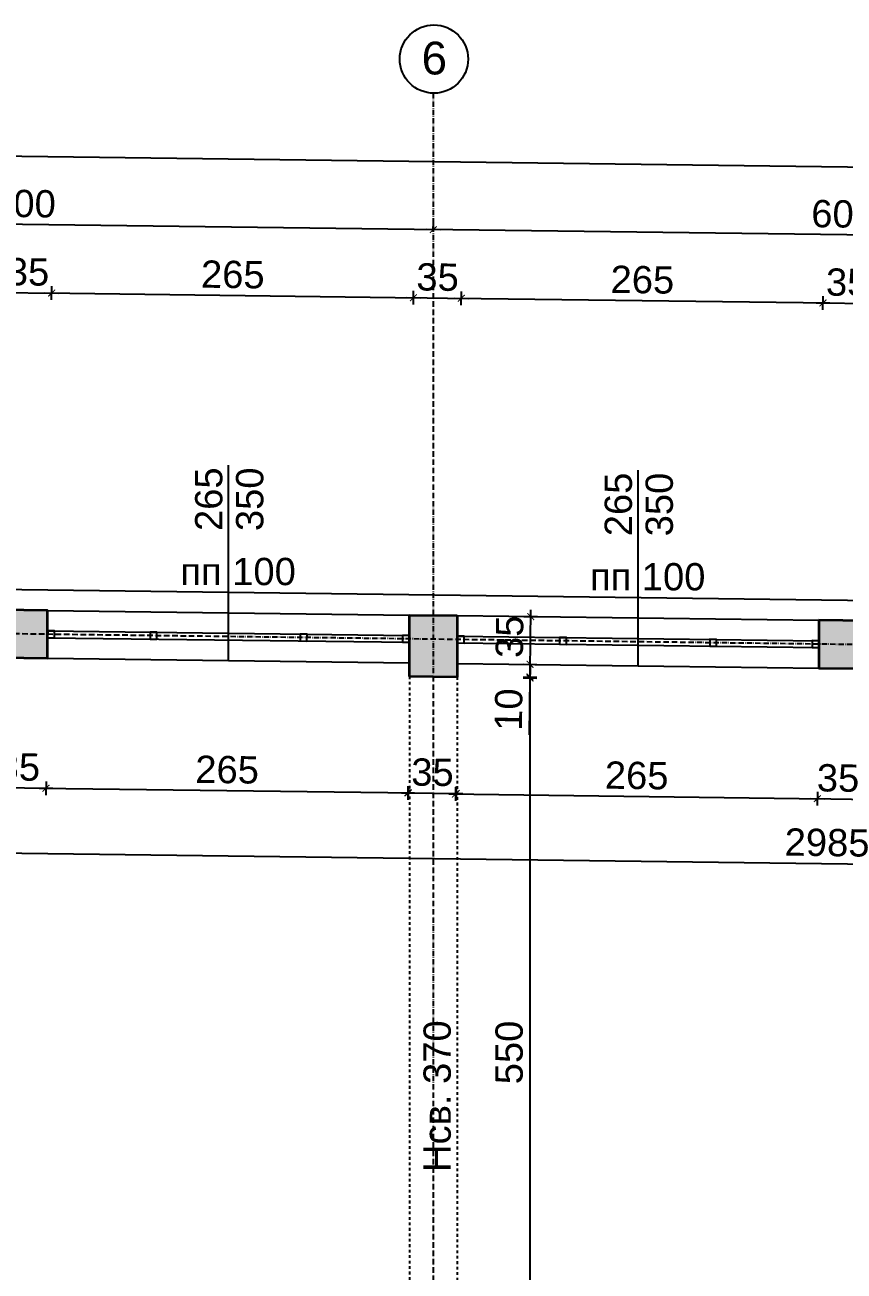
# Model space of a CAD drawing. Header units: inches. Extents: x -72385 to 39588, y -6525 to 66685.
# Drawn here: x -49284 to -48684, y 2605 to 3518 of the extents above; entities that cross this region are included whole.
import ezdxf

# ---------------------------------------------------------------- set-up
doc = ezdxf.new("R2010")
doc.units = ezdxf.units.IN
doc.header["$MEASUREMENT"] = 0
doc.linetypes.add('DashDot', pattern=[0.6, 0.4, -0.1, 0, -0.1])
doc.linetypes.add('Hidden', pattern=[0.4, 0.2, -0.2])
for name, color, linetype, lineweight in [('Изгледни линии', 253, 'Continuous', 25), ('Надписи Hсв', 252, 'Continuous', 25), ('Надписи коти външни', 252, 'Continuous', 25), ('Надписи коти вътрешни', 252, 'Continuous', 25), ('Надписи Оси', 252, 'Continuous', 25), ('Надписи прозорци', 252, 'Continuous', 25), ('Оси', 252, 'DashDot', 25), ('Прозорци', 251, 'Continuous', 25), ('Пунктир', 253, 'Hidden', 25), ('Разрезни линии', 7, 'Continuous', 35), ('Щрих стени', 254, 'Continuous', 25)]:
    doc.layers.add(name, color=color, linetype=linetype, lineweight=lineweight)
doc.styles.add('Arial Regular', font='arial.ttf')
doc.styles.get("Standard").update_dxf_attribs({"font": 'arial.ttf'})
doc.dimstyles.new('Annotative', dxfattribs={"dimscale": 0, "dimtxt": 20, "dimasz": 5, "dimexe": 5, "dimexo": 5, "dimgap": 5, "dimtad": 1, "dimdec": 0, "dimzin": 0, "dimdsep": 46, "dimtxsty": 'Standard', "dimblk": 'ARCHTICK', "dimcen": 5, "dimdle": 5, "dimadec": 0, "dimazin": 0, "dimtfac": 1, "dimtdec": 0, "dimtofl": 0, "dimtmove": 0, "dimatfit": 3, "dimldrblk": 'ARCHTICK', "dimfxl": 5, "dimfxlon": 1, "dimtolj": 1, "dimtzin": 0, "dimarcsym": 1})

# ---------------------------------------------------------------- blocks, each defined once
blk = doc.blocks.new('_ArchTick')
at = {"color": 0, "linetype": 'ByBlock', "const_width": 0.15}
blk.add_lwpolyline([(-0.5, -0.5), (0.5, 0.5)], dxfattribs=at)
blk = doc.blocks.new('*D1964')
at = {"layer": 'Defpoints', "color": 0, "ltscale": 50, "transparency": 16777216}
for p in [(-50187.21, 3065.37), (-47202.34, 3027.37), (-47204.16, 2884.3)]:
    blk.add_point(p, dxfattribs=at)
at = {"layer": 'Надписи коти вътрешни', "color": 0, "lineweight": -2, "ltscale": 50, "transparency": 16777216}
for p, q in [((-50194.03, 2922.36), (-47199.16, 2884.24)), ((-50188.97, 2927.3), (-50189.1, 2917.3)), ((-47204.1, 2889.3), (-47204.22, 2879.3))]:
    blk.add_line(p, q, dxfattribs=at)
at = {"layer": 'Надписи коти вътрешни', "color": 0, "lineweight": -2, "ltscale": 50, "transparency": 16777216, "xscale": 5, "yscale": 5, "zscale": 5}
for p, rotation in [((-50189.03, 2922.3), 179.2706286525472), ((-47204.16, 2884.3), 359.2706286525473)]:
    blk.add_blockref('_ArchTick', p, dxfattribs=dict(at, rotation=rotation))
at = {"layer": 'Надписи коти вътрешни', "color": 0, "ltscale": 50, "transparency": 16777216, "insert": (-48696.4, 2918.51), "char_height": 20, "attachment_point": 5, "rotation": 359.27063}
blk.add_mtext('\\A1;2985', dxfattribs=at)
blk = doc.blocks.new('*D2004')
at = {"layer": 'Defpoints', "color": 0, "ltscale": 50, "transparency": 16777216}
for p in [(-49302.34, 3054.55), (-49267.34, 3054.1), (-49268.56, 2958.39)]:
    blk.add_point(p, dxfattribs=at)
at = {"layer": 'Надписи коти вътрешни', "color": 0, "lineweight": -2, "ltscale": 50, "transparency": 16777216}
for p, q in [((-49308.56, 2958.9), (-49263.56, 2958.33)), ((-49303.49, 2963.84), (-49303.62, 2953.84)), ((-49268.49, 2963.39), (-49268.62, 2953.39))]:
    blk.add_line(p, q, dxfattribs=at)
at = {"layer": 'Надписи коти вътрешни', "color": 0, "lineweight": -2, "ltscale": 50, "transparency": 16777216, "xscale": 5, "yscale": 5, "zscale": 5}
for p, rotation in [((-49303.56, 2958.84), 179.2706286525581), ((-49268.56, 2958.39), 359.2706286525582)]:
    blk.add_blockref('_ArchTick', p, dxfattribs=dict(at, rotation=rotation))
at = {"layer": 'Надписи коти вътрешни', "color": 0, "ltscale": 50, "transparency": 16777216, "insert": (-49288.36, 2973.86), "char_height": 20, "attachment_point": 5, "rotation": 359.27063}
blk.add_mtext('\\A1;35', dxfattribs=at)
blk = doc.blocks.new('*D2005')
at = {"layer": 'Defpoints', "color": 0, "ltscale": 50, "transparency": 16777216}
for p in [(-49267.34, 3054.1), (-49002.34, 3050.73), (-49003.56, 2955.02)]:
    blk.add_point(p, dxfattribs=at)
at = {"layer": 'Надписи коти вътрешни', "color": 0, "lineweight": -2, "ltscale": 50, "transparency": 16777216}
for p, q in [((-49273.56, 2958.46), (-48998.56, 2954.96)), ((-49268.49, 2963.39), (-49268.62, 2953.39)), ((-49003.49, 2960.02), (-49003.62, 2950.02))]:
    blk.add_line(p, q, dxfattribs=at)
at = {"layer": 'Надписи коти вътрешни', "color": 0, "lineweight": -2, "ltscale": 50, "transparency": 16777216, "xscale": 5, "yscale": 5, "zscale": 5}
for p, rotation in [((-49268.56, 2958.39), 179.270628652547), ((-49003.56, 2955.02), 359.270628652547)]:
    blk.add_blockref('_ArchTick', p, dxfattribs=dict(at, rotation=rotation))
at = {"layer": 'Надписи коти вътрешни', "color": 0, "ltscale": 50, "transparency": 16777216, "insert": (-49135.86, 2971.92), "char_height": 20, "attachment_point": 5, "rotation": 359.27063}
blk.add_mtext('\\A1;265', dxfattribs=at)
blk = doc.blocks.new('*D2006')
at = {"layer": 'Defpoints', "color": 0, "ltscale": 50, "transparency": 16777216}
for p in [(-49002.34, 3015.73), (-48967.34, 3015.28), (-48968.11, 2954.57)]:
    blk.add_point(p, dxfattribs=at)
at = {"layer": 'Надписи коти вътрешни', "color": 0, "lineweight": -2, "ltscale": 50, "transparency": 16777216}
for p, q in [((-49003.05, 2960.01), (-49003.17, 2950.01)), ((-48968.05, 2959.57), (-48968.17, 2949.57)), ((-49008.11, 2955.08), (-48963.11, 2954.5))]:
    blk.add_line(p, q, dxfattribs=at)
at = {"layer": 'Надписи коти вътрешни', "color": 0, "lineweight": -2, "ltscale": 50, "transparency": 16777216, "xscale": 5, "yscale": 5, "zscale": 5}
for p, rotation in [((-49003.11, 2955.01), 179.2706286525403), ((-48968.11, 2954.57), 359.2706286525403)]:
    blk.add_blockref('_ArchTick', p, dxfattribs=dict(at, rotation=rotation))
at = {"layer": 'Надписи коти вътрешни', "color": 0, "ltscale": 50, "transparency": 16777216, "insert": (-48985.42, 2970.01), "char_height": 20, "attachment_point": 5, "rotation": 359.27063}
blk.add_mtext('\\A1;35', dxfattribs=at)
blk = doc.blocks.new('*D2007')
at = {"layer": 'Defpoints', "color": 0, "ltscale": 50, "transparency": 16777216}
for p in [(-48967.34, 3049.84), (-48702.34, 3046.47), (-48703.56, 2950.75)]:
    blk.add_point(p, dxfattribs=at)
at = {"layer": 'Надписи коти вътрешни', "color": 0, "lineweight": -2, "ltscale": 50, "transparency": 16777216}
for p, q in [((-48968.49, 2959.13), (-48968.62, 2949.13)), ((-48973.56, 2954.19), (-48698.56, 2950.69)), ((-48703.49, 2955.75), (-48703.62, 2945.76))]:
    blk.add_line(p, q, dxfattribs=at)
at = {"layer": 'Надписи коти вътрешни', "color": 0, "lineweight": -2, "ltscale": 50, "transparency": 16777216, "xscale": 5, "yscale": 5, "zscale": 5}
for p, rotation in [((-48968.56, 2954.13), 179.270628652547), ((-48703.56, 2950.75), 359.270628652547)]:
    blk.add_blockref('_ArchTick', p, dxfattribs=dict(at, rotation=rotation))
at = {"layer": 'Надписи коти вътрешни', "color": 0, "ltscale": 50, "transparency": 16777216, "insert": (-48835.86, 2967.65), "char_height": 20, "attachment_point": 5, "rotation": 359.27063}
blk.add_mtext('\\A1;265', dxfattribs=at)
blk = doc.blocks.new('*D2008')
at = {"layer": 'Defpoints', "color": 0, "ltscale": 50, "transparency": 16777216}
for p in [(-48702.34, 3046.47), (-48667.34, 3046.02), (-48668.56, 2950.31)]:
    blk.add_point(p, dxfattribs=at)
at = {"layer": 'Надписи коти вътрешни', "color": 0, "lineweight": -2, "ltscale": 50, "transparency": 16777216}
for p, q in [((-48708.56, 2950.82), (-48663.56, 2950.25)), ((-48703.49, 2955.75), (-48703.62, 2945.76)), ((-48668.49, 2955.31), (-48668.62, 2945.31))]:
    blk.add_line(p, q, dxfattribs=at)
at = {"layer": 'Надписи коти вътрешни', "color": 0, "lineweight": -2, "ltscale": 50, "transparency": 16777216, "xscale": 5, "yscale": 5, "zscale": 5}
for p, rotation in [((-48703.56, 2950.75), 179.2706286525581), ((-48668.56, 2950.31), 359.2706286525582)]:
    blk.add_blockref('_ArchTick', p, dxfattribs=dict(at, rotation=rotation))
at = {"layer": 'Надписи коти вътрешни', "color": 0, "ltscale": 50, "transparency": 16777216, "insert": (-48688.36, 2965.78), "char_height": 20, "attachment_point": 5, "rotation": 359.27063}
blk.add_mtext('\\A1;35', dxfattribs=at)
blk = doc.blocks.new('*D2075')
at = {"layer": 'Defpoints', "color": 0, "ltscale": 50, "transparency": 16777216}
for p in [(-48967.46, 3039.84), (-48914, 3039.84), (-48967.34, 2489.79)]:
    blk.add_point(p, dxfattribs=at)
at = {"layer": 'Надписи коти вътрешни', "color": 0, "lineweight": -2, "ltscale": 50, "transparency": 16777216}
for p, q in [((-48914, 2484.79), (-48914, 3044.84)), ((-48919, 3039.84), (-48909, 3039.84)), ((-48919, 2489.79), (-48909, 2489.79))]:
    blk.add_line(p, q, dxfattribs=at)
at = {"layer": 'Надписи коти вътрешни', "color": 0, "lineweight": -2, "ltscale": 50, "transparency": 16777216, "xscale": 5, "yscale": 5, "zscale": 5}
for p, rotation in [((-48914, 3039.84), 90), ((-48914, 2489.79), 270)]:
    blk.add_blockref('_ArchTick', p, dxfattribs=dict(at, rotation=rotation))
at = {"layer": 'Надписи коти вътрешни', "color": 0, "ltscale": 50, "transparency": 16777216, "insert": (-48929.21, 2764.82), "char_height": 20, "attachment_point": 5, "rotation": 90}
blk.add_mtext('\\A1;550', dxfattribs=at)
blk = doc.blocks.new('*D7952')
at = {"layer": 'Defpoints', "color": 0, "ltscale": 50, "transparency": 16777216}
for p in [(-48967.34, 3049.84), (-48913.94, 3049.16), (-48967.46, 3039.84)]:
    blk.add_point(p, dxfattribs=at)
at = {"layer": 'Надписи коти вътрешни', "color": 0, "lineweight": -2, "ltscale": 50, "transparency": 16777216}
for p, q in [((-48918.94, 3049.22), (-48908.94, 3049.1)), ((-48913.94, 3049.16), (-48914.13, 3034.16)), ((-48919.07, 3039.22), (-48909.07, 3039.1)), ((-48914.07, 3039.16), (-48914.6, 2997.46))]:
    blk.add_line(p, q, dxfattribs=at)
at = {"layer": 'Надписи коти вътрешни', "color": 0, "lineweight": -2, "ltscale": 50, "transparency": 16777216, "xscale": 5, "yscale": 5, "zscale": 5}
for p, rotation in [((-48913.94, 3049.16), 89.27062865260481), ((-48914.07, 3039.16), 269.2706286526048)]:
    blk.add_blockref('_ArchTick', p, dxfattribs=dict(at, rotation=rotation))
at = {"layer": 'Надписи коти вътрешни', "color": 0, "ltscale": 50, "transparency": 16777216, "insert": (-48929.58, 3016.01), "char_height": 20, "attachment_point": 5, "rotation": 89.27063}
blk.add_mtext('\\A1;10', dxfattribs=at)
blk = doc.blocks.new('*D6295')
at = {"layer": 'Defpoints', "color": 0, "ltscale": 50, "transparency": 16777216}
for p in [(-49264.38, 3321.14), (-49302.34, 3089.11), (-49267.34, 3088.66)]:
    blk.add_point(p, dxfattribs=at)
at = {"layer": 'Надписи коти външни', "color": 0, "lineweight": -2, "ltscale": 50, "transparency": 16777216}
for p, q in [((-49299.44, 3316.59), (-49299.31, 3326.59)), ((-49264.44, 3316.14), (-49264.31, 3326.14)), ((-49304.38, 3321.65), (-49259.38, 3321.08))]:
    blk.add_line(p, q, dxfattribs=at)
at = {"layer": 'Надписи коти външни', "color": 0, "lineweight": -2, "ltscale": 50, "transparency": 16777216, "xscale": 5, "yscale": 5, "zscale": 5}
for p, rotation in [((-49299.38, 3321.59), 179.2706286525403), ((-49264.38, 3321.14), 359.2706286525403)]:
    blk.add_blockref('_ArchTick', p, dxfattribs=dict(at, rotation=rotation))
at = {"layer": 'Надписи коти външни', "color": 0, "ltscale": 50, "transparency": 16777216, "insert": (-49281.68, 3336.58), "char_height": 20, "attachment_point": 5, "rotation": 359.27063}
blk.add_mtext('\\A1;35', dxfattribs=at)
blk = doc.blocks.new('*D6296')
at = {"layer": 'Defpoints', "color": 0, "ltscale": 50, "transparency": 16777216}
for p in [(-48999.38, 3317.77), (-49267.34, 3088.66), (-49002.34, 3085.29)]:
    blk.add_point(p, dxfattribs=at)
at = {"layer": 'Надписи коти външни', "color": 0, "lineweight": -2, "ltscale": 50, "transparency": 16777216}
for p, q in [((-49264.44, 3316.14), (-49264.31, 3326.14)), ((-49269.38, 3321.21), (-48994.38, 3317.7)), ((-48999.44, 3312.77), (-48999.31, 3322.77))]:
    blk.add_line(p, q, dxfattribs=at)
at = {"layer": 'Надписи коти външни', "color": 0, "lineweight": -2, "ltscale": 50, "transparency": 16777216, "xscale": 5, "yscale": 5, "zscale": 5}
for p, rotation in [((-49264.38, 3321.14), 179.2706286525463), ((-48999.38, 3317.77), 359.2706286525462)]:
    blk.add_blockref('_ArchTick', p, dxfattribs=dict(at, rotation=rotation))
at = {"layer": 'Надписи коти външни', "color": 0, "ltscale": 50, "transparency": 16777216, "insert": (-49131.68, 3334.67), "char_height": 20, "attachment_point": 5, "rotation": 359.27063}
blk.add_mtext('\\A1;265', dxfattribs=at)
blk = doc.blocks.new('*D6297')
at = {"layer": 'Defpoints', "color": 0, "ltscale": 50, "transparency": 16777216}
for p in [(-48964.38, 3317.32), (-49002.34, 3085.29), (-48967.34, 3084.84)]:
    blk.add_point(p, dxfattribs=at)
at = {"layer": 'Надписи коти външни', "color": 0, "lineweight": -2, "ltscale": 50, "transparency": 16777216}
for p, q in [((-49004.38, 3317.83), (-48959.38, 3317.26)), ((-48999.44, 3312.77), (-48999.31, 3322.77)), ((-48964.44, 3312.32), (-48964.31, 3322.32))]:
    blk.add_line(p, q, dxfattribs=at)
at = {"layer": 'Надписи коти външни', "color": 0, "lineweight": -2, "ltscale": 50, "transparency": 16777216, "xscale": 5, "yscale": 5, "zscale": 5}
for p, rotation in [((-48999.38, 3317.77), 179.2706286525403), ((-48964.38, 3317.32), 359.2706286525403)]:
    blk.add_blockref('_ArchTick', p, dxfattribs=dict(at, rotation=rotation))
at = {"layer": 'Надписи коти външни', "color": 0, "ltscale": 50, "transparency": 16777216, "insert": (-48981.68, 3332.76), "char_height": 20, "attachment_point": 5, "rotation": 359.27063}
blk.add_mtext('\\A1;35', dxfattribs=at)
blk = doc.blocks.new('*D6298')
at = {"layer": 'Defpoints', "color": 0, "ltscale": 50, "transparency": 16777216}
for p in [(-48699.38, 3313.95), (-48967.34, 3084.84), (-48702.34, 3081.47)]:
    blk.add_point(p, dxfattribs=at)
at = {"layer": 'Надписи коти външни', "color": 0, "lineweight": -2, "ltscale": 50, "transparency": 16777216}
for p, q in [((-48969.38, 3317.39), (-48694.38, 3313.89)), ((-48964.44, 3312.32), (-48964.31, 3322.32)), ((-48699.44, 3308.95), (-48699.31, 3318.95))]:
    blk.add_line(p, q, dxfattribs=at)
at = {"layer": 'Надписи коти външни', "color": 0, "lineweight": -2, "ltscale": 50, "transparency": 16777216, "xscale": 5, "yscale": 5, "zscale": 5}
for p, rotation in [((-48964.38, 3317.32), 179.270628652547), ((-48699.38, 3313.95), 359.270628652547)]:
    blk.add_blockref('_ArchTick', p, dxfattribs=dict(at, rotation=rotation))
at = {"layer": 'Надписи коти външни', "color": 0, "ltscale": 50, "transparency": 16777216, "insert": (-48831.68, 3330.85), "char_height": 20, "attachment_point": 5, "rotation": 359.27063}
blk.add_mtext('\\A1;265', dxfattribs=at)
blk = doc.blocks.new('*D6260')
at = {"layer": 'Defpoints', "color": 0, "ltscale": 50, "transparency": 16777216}
for p in [(-48664.38, 3313.5), (-48702.34, 3081.47), (-48667.34, 3081.02)]:
    blk.add_point(p, dxfattribs=at)
at = {"layer": 'Надписи коти външни', "color": 0, "lineweight": -2, "ltscale": 50, "transparency": 16777216}
for p, q in [((-48704.38, 3314.01), (-48659.38, 3313.44)), ((-48699.44, 3308.95), (-48699.31, 3318.95)), ((-48664.44, 3308.5), (-48664.31, 3318.5))]:
    blk.add_line(p, q, dxfattribs=at)
at = {"layer": 'Надписи коти външни', "color": 0, "lineweight": -2, "ltscale": 50, "transparency": 16777216, "xscale": 5, "yscale": 5, "zscale": 5}
for p, rotation in [((-48699.38, 3313.95), 179.2706286525463), ((-48664.38, 3313.5), 359.2706286525462)]:
    blk.add_blockref('_ArchTick', p, dxfattribs=dict(at, rotation=rotation))
at = {"layer": 'Надписи коти външни', "color": 0, "ltscale": 50, "transparency": 16777216, "insert": (-48681.68, 3328.94), "char_height": 20, "attachment_point": 5, "rotation": 359.27063}
blk.add_mtext('\\A1;35', dxfattribs=at)
blk = doc.blocks.new('*D6448')
at = {"layer": 'Defpoints', "color": 0, "ltscale": 50, "transparency": 16777216}
for p in [(-48984.84, 3367.59), (-48984.84, 3367.59), (-48384.84, 3359.99)]:
    blk.add_point(p, dxfattribs=at)
at = {"layer": 'Надписи коти външни', "color": 0, "lineweight": -2, "ltscale": 50, "transparency": 16777216}
for p, q in [((-48984.84, 3367.59), (-48984.77, 3372.59)), ((-48379.84, 3359.93), (-48989.84, 3367.65)), ((-48384.84, 3359.99), (-48384.77, 3364.99))]:
    blk.add_line(p, q, dxfattribs=at)
at = {"layer": 'Надписи коти външни', "color": 0, "lineweight": -2, "ltscale": 50, "transparency": 16777216, "xscale": 5, "yscale": 5, "zscale": 5}
for p, rotation in [((-48984.84, 3367.59), 179.2746527504725), ((-48384.84, 3359.99), 359.2746527504724)]:
    blk.add_blockref('_ArchTick', p, dxfattribs=dict(at, rotation=rotation))
at = {"layer": 'Надписи коти външни', "color": 0, "ltscale": 50, "transparency": 16777216, "insert": (-48684.64, 3379), "char_height": 20, "attachment_point": 5, "rotation": 359.27465}
blk.add_mtext('\\A1;600', dxfattribs=at)
blk = doc.blocks.new('*D6449')
at = {"layer": 'Defpoints', "color": 0, "ltscale": 50, "transparency": 16777216}
for p in [(-49584.84, 3375.23), (-49584.84, 3375.23), (-48984.84, 3367.59)]:
    blk.add_point(p, dxfattribs=at)
at = {"layer": 'Надписи коти външни', "color": 0, "lineweight": -2, "ltscale": 50, "transparency": 16777216}
for p, q in [((-49584.84, 3375.23), (-49584.77, 3380.23)), ((-48979.84, 3367.52), (-49589.84, 3375.29)), ((-48984.84, 3367.59), (-48984.77, 3372.59))]:
    blk.add_line(p, q, dxfattribs=at)
at = {"layer": 'Надписи коти външни', "color": 0, "lineweight": -2, "ltscale": 50, "transparency": 16777216, "xscale": 5, "yscale": 5, "zscale": 5}
for p, rotation in [((-49584.84, 3375.23), 179.2706286525473), ((-48984.84, 3367.59), 359.2706286525473)]:
    blk.add_blockref('_ArchTick', p, dxfattribs=dict(at, rotation=rotation))
at = {"layer": 'Надписи коти външни', "color": 0, "ltscale": 50, "transparency": 16777216, "insert": (-49284.64, 3386.62), "char_height": 20, "attachment_point": 5, "rotation": 359.27063}
blk.add_mtext('\\A1;600', dxfattribs=at)
blk = doc.blocks.new('*D6454')
at = {"layer": 'Defpoints', "color": 0, "ltscale": 50, "transparency": 16777216}
for p in [(-40218.1, 3305.99), (-52317.34, 3127.49), (-40222.34, 2973.51)]:
    blk.add_point(p, dxfattribs=at)
at = {"layer": 'Надписи коти външни', "color": 0, "lineweight": -2, "ltscale": 50, "transparency": 16777216}
for p, q in [((-52318.1, 3460.03), (-40213.11, 3305.92)), ((-52313.17, 3454.96), (-52313.04, 3464.96)), ((-40218.17, 3300.99), (-40218.04, 3310.99))]:
    blk.add_line(p, q, dxfattribs=at)
at = {"layer": 'Надписи коти външни', "color": 0, "lineweight": -2, "ltscale": 50, "transparency": 16777216, "xscale": 5, "yscale": 5, "zscale": 5}
for p, rotation in [((-52313.1, 3459.96), 179.2706286525472), ((-40218.1, 3305.99), 359.2706286525473)]:
    blk.add_blockref('_ArchTick', p, dxfattribs=dict(at, rotation=rotation))
at = {"layer": 'Надписи коти външни', "color": 0, "ltscale": 50, "transparency": 16777216, "insert": (-46265.41, 3398.18), "char_height": 20, "attachment_point": 5, "rotation": 359.27063}
blk.add_mtext('\\A1;12095', dxfattribs=at)
blk = doc.blocks.new('*D7931')
at = {"layer": 'Defpoints', "color": 0, "ltscale": 10, "transparency": 16777216}
for p in [(-48936.59, 3084.45), (-48913.5, 3084.16), (-48937.04, 3049.45)]:
    blk.add_point(p, dxfattribs=at)
at = {"layer": 'Надписи коти вътрешни', "color": 0, "lineweight": -2, "ltscale": 10, "transparency": 16777216}
for p, q in [((-48914, 3044.16), (-48913.43, 3089.16)), ((-48918.5, 3084.22), (-48908.5, 3084.09)), ((-48918.94, 3049.22), (-48908.94, 3049.1))]:
    blk.add_line(p, q, dxfattribs=at)
at = {"layer": 'Надписи коти вътрешни', "color": 0, "lineweight": -2, "ltscale": 10, "transparency": 16777216, "xscale": 5, "yscale": 5, "zscale": 5}
for p, rotation in [((-48913.5, 3084.16), 89.27062865254527), ((-48913.94, 3049.16), 269.2706286525453)]:
    blk.add_blockref('_ArchTick', p, dxfattribs=dict(at, rotation=rotation))
at = {"layer": 'Надписи коти вътрешни', "color": 0, "ltscale": 10, "transparency": 16777216, "insert": (-48928.9, 3069.4), "char_height": 20, "attachment_point": 5, "rotation": 89.27063}
blk.add_mtext('\\A1;35', dxfattribs=at)

msp = doc.modelspace()

# ---------------------------------------------------------------- hatches: boundary and pattern name
at = {"layer": 'Щрих стени', "ltscale": 10}
h = msp.add_hatch(color=256, dxfattribs=at)
h.dxf.hatch_style = 1
h.paths.add_polyline_path([(-49867.34, 3096.3), (-49902.34, 3096.74), (-49902.34, 3061.74), (-49867.34, 3061.3)])
h.paths.add_polyline_path([(-49567.34, 3092.48), (-49602.34, 3092.93), (-49602.34, 3047.92), (-49567.34, 3047.48)])
h.paths.add_polyline_path([(-49267.34, 3088.66), (-49302.34, 3089.11), (-49302.34, 3054.1), (-49267.34, 3053.66)])
h.paths.add_polyline_path([(-48967.34, 3084.84), (-49002.34, 3085.29), (-49002.34, 3040.28), (-48967.34, 3039.84)])
h.paths.add_polyline_path([(-48667.34, 3081.02), (-48702.34, 3081.47), (-48702.34, 3046.47), (-48667.34, 3046.02)])
h.paths.add_polyline_path([(-48367.34, 3077.2), (-48402.34, 3077.65), (-48402.34, 3032.65), (-48367.34, 3032.2)])
h.paths.add_polyline_path([(-48067.34, 3073.38), (-48102.34, 3073.83), (-48102.34, 3038.83), (-48067.34, 3038.38)])
h.paths.add_polyline_path([(-47767.34, 3069.57), (-47802.34, 3070.01), (-47802.34, 3025.01), (-47767.34, 3024.56)])
h.paths.add_polyline_path([(-47467.34, 3065.75), (-47502.34, 3066.19), (-47502.34, 3031.19), (-47467.34, 3030.74)])

# ---------------------------------------------------------------- linework, layer by layer
at = {"layer": 'Изгледни линии', "ltscale": 50}
for p, q in [((-51382.34, 3130.59), (-46572.34, 3069.35)), ((-49267.34, 3088.66), (-49002.34, 3085.29)), ((-48967.34, 3084.84), (-48702.34, 3081.47)), ((-49267.34, 3053.66), (-49002.34, 3050.28)), ((-48967.34, 3049.84), (-48702.34, 3046.47))]:
    msp.add_line(p, q, dxfattribs=at)
at = {"layer": 'Надписи Оси', "ltscale": 50}
msp.add_circle((-48984.4, 3492.59), 25, dxfattribs=at)
at = {"layer": 'Надписи прозорци', "ltscale": 50}
for p, q in [((-49134.84, 3051.97), (-49134.84, 3195.12)), ((-48834.84, 3048.15), (-48834.84, 3191.3))]:
    msp.add_line(p, q, dxfattribs=at)
at = {"layer": 'Оси', "ltscale": 10}
for p, q in [((-48984.84, 3467.6), (-48984.84, 867.38)), ((-39839.84, 2951.14), (-52699.84, 3114.86))]:
    msp.add_line(p, q, dxfattribs=at)
at = {"layer": 'Прозорци', "ltscale": 50}
for p, q in [((-49267.34, 3073.66), (-49002.34, 3070.29)), ((-49267.34, 3068.66), (-49002.34, 3065.29)), ((-48967.34, 3069.84), (-48702.34, 3066.47)), ((-48967.34, 3064.84), (-48702.34, 3061.47))]:
    msp.add_line(p, q, dxfattribs=at)
for points in [[(-49267.34, 3068.66), (-49262.34, 3068.6), (-49262.27, 3073.6), (-49267.27, 3073.66), (-49267.34, 3068.66)], [(-49192.35, 3067.7), (-49187.35, 3067.64), (-49187.29, 3072.64), (-49192.29, 3072.7), (-49192.35, 3067.7)], [(-49082.39, 3066.3), (-49077.39, 3066.24), (-49077.33, 3071.24), (-49082.32, 3071.3), (-49082.39, 3066.3)], [(-49007.4, 3065.36), (-49002.4, 3065.29), (-49002.34, 3070.29), (-49007.34, 3070.36), (-49007.4, 3065.36)], [(-48967.34, 3064.84), (-48962.34, 3064.78), (-48962.27, 3069.78), (-48967.27, 3069.84), (-48967.34, 3064.84)], [(-48892.35, 3063.89), (-48887.35, 3063.82), (-48887.29, 3068.82), (-48892.29, 3068.89), (-48892.35, 3063.89)], [(-48782.39, 3062.49), (-48777.39, 3062.42), (-48777.33, 3067.42), (-48782.32, 3067.49), (-48782.39, 3062.49)], [(-48707.4, 3061.54), (-48702.4, 3061.47), (-48702.34, 3066.47), (-48707.34, 3066.54), (-48707.4, 3061.54)]]:
    msp.add_lwpolyline(points, dxfattribs=at)
at = {"layer": 'Пунктир', "ltscale": 10}
for p, q in [((-49002.34, 3040.28), (-49002.34, 2490.24)), ((-48967.34, 3039.84), (-48967.34, 2489.79))]:
    msp.add_line(p, q, dxfattribs=at)
at = {"layer": 'Разрезни линии', "ltscale": 50}
for p, q in [((-49002.34, 3085.29), (-48967.34, 3084.84)), ((-49002.34, 3040.28), (-49002.34, 3085.29)), ((-48967.34, 3084.84), (-48967.34, 3039.84)), ((-48967.34, 3039.84), (-49002.34, 3040.28))]:
    msp.add_line(p, q, dxfattribs=at)
for points in [[(-49302.34, 3089.11), (-49302.34, 3054.1), (-49267.34, 3053.66), (-49267.34, 3088.66)], [(-48702.34, 3081.47), (-48702.34, 3046.47), (-48667.34, 3046.02), (-48667.34, 3081.02)]]:
    msp.add_lwpolyline(points, close=True, dxfattribs=at)

# ---------------------------------------------------------------- texts
at = {"layer": 'Надписи Hсв', "ltscale": 100, "insert": (-48992.04, 2677.27), "char_height": 20, "width": 180.4891, "attachment_point": 1, "rotation": 90, "style": 'Arial Regular'}
msp.add_mtext('\\pxt8;Hсв. 370', dxfattribs=at)
at = {"layer": 'Надписи Оси', "ltscale": 100, "insert": (-48997.72, 3505.31), "char_height": 24, "width": 27.2128, "attachment_point": 1, "style": 'Arial Regular'}
msp.add_mtext('\\pxqc;6', dxfattribs=at)
at = {"layer": 'Надписи прозорци', "ltscale": 100, "char_height": 20, "width": 180.4891, "attachment_point": 1, "rotation": 90, "style": 'Arial Regular'}
for s, insert in [('265', (-49159.35, 3146.83)), ('350', (-49129.35, 3146.75)), ('265', (-48859.35, 3143.01)), ('350', (-48829.35, 3142.93))]:
    msp.add_mtext(s, dxfattribs=dict(at, insert=insert))
at = {"layer": 'Надписи прозорци', "ltscale": 100, "char_height": 20, "width": 180.4891, "attachment_point": 1, "style": 'Arial Regular'}
for insert in [(-49170.15, 3127.17), (-48870.15, 3123.35)]:
    msp.add_mtext('пп 100', dxfattribs=dict(at, insert=insert))

# ---------------------------------------------------------------- dimensions: what is measured, and where the dimension line sits
at = {"layer": 'Надписи коти външни', "ltscale": 50}
dim = msp.add_aligned_dim(p1=(-52317.34, 3127.49), p2=(-40222.34, 2973.51), distance=332.5, text='12095', dimstyle='Annotative', override={"dimscale": 0, "dimtix": 0, "dimtofl": 0, "dimtmove": 0, "dimatfit": 3}, dxfattribs=at)
dim.commit()
dim.dimension.update_dxf_attribs({"geometry": '*D6454', "text_midpoint": (-46265.41, 3398.18)})
for p1, p2, distance, picture, middle in [((-48984.84, 3367.59), (-49584.84, 3375.23), 0, '*D6449', (-49284.64, 3386.62)), ((-48384.84, 3359.99), (-48984.84, 3367.59), 0, '*D6448', (-48684.64, 3379)), ((-49267.34, 3088.66), (-49002.34, 3085.29), 232.5, '*D6296', (-49131.68, 3334.67)), ((-48967.34, 3084.84), (-48702.34, 3081.47), 232.5, '*D6298', (-48831.68, 3330.85))]:
    dim = msp.add_aligned_dim(p1=p1, p2=p2, distance=distance, dimstyle='Annotative', override={"dimscale": 0, "dimtix": 0, "dimtofl": 0, "dimtmove": 0, "dimatfit": 3}, dxfattribs=at)
    dim.commit()
    dim.dimension.update_dxf_attribs({"geometry": picture, "text_midpoint": middle})
for base, p1, p2, picture, middle in [((-49264.38, 3321.14), (-49302.34, 3089.11), (-49267.34, 3088.66), '*D6295', (-49281.88, 3321.36)), ((-48964.38, 3317.32), (-49002.34, 3085.29), (-48967.34, 3084.84), '*D6297', (-48981.88, 3317.55)), ((-48664.38, 3313.5), (-48702.34, 3081.47), (-48667.34, 3081.02), '*D6260', (-48681.88, 3313.73))]:
    dim = msp.add_linear_dim(base=base, p1=p1, p2=p2, angle=359.27063, dimstyle='Annotative', override={"dimscale": 0, "dimtix": 0, "dimtofl": 0, "dimtmove": 0, "dimatfit": 3}, dxfattribs=at)
    dim.commit()
    dim.dimension.update_dxf_attribs({"geometry": picture, "text_midpoint": middle, "dimtype": 129})
at = {"layer": 'Надписи коти вътрешни', "ltscale": 10}
dim = msp.add_linear_dim(base=(-48913.5, 3084.16), p1=(-48937.04, 3049.45), p2=(-48936.59, 3084.45), angle=89.27063, dimstyle='Annotative', override={"dimscale": 0, "dimtix": 0, "dimtofl": 0, "dimtmove": 0, "dimatfit": 3}, dxfattribs=at)
dim.commit()
dim.dimension.update_dxf_attribs({"geometry": '*D7931', "text_midpoint": (-48913.69, 3069.2), "dimtype": 129})
at = {"layer": 'Надписи коти вътрешни', "ltscale": 50}
for p1, p2, distance, picture, middle in [((-50187.21, 3065.37), (-47202.34, 3027.37), -143.08, '*D1964', (-48696.4, 2918.51)), ((-49267.34, 3054.1), (-49002.34, 3050.73), -95.72, '*D2005', (-49135.86, 2971.92)), ((-48967.34, 3049.84), (-48702.34, 3046.47), -95.72, '*D2007', (-48835.86, 2967.65))]:
    dim = msp.add_aligned_dim(p1=p1, p2=p2, distance=distance, dimstyle='Annotative', override={"dimscale": 0, "dimtix": 0, "dimtofl": 0, "dimtmove": 0, "dimatfit": 3}, dxfattribs=at)
    dim.commit()
    dim.dimension.update_dxf_attribs({"geometry": picture, "text_midpoint": middle})
for base, p1, p2, angle, picture, middle in [((-49268.56, 2958.39), (-49302.34, 3054.55), (-49267.34, 3054.1), 359.27063, '*D2004', (-49288.56, 2958.65)), ((-48913.94, 3049.16), (-48967.46, 3039.84), (-48967.34, 3049.84), 89.27063, '*D7952', (-48914.37, 3015.81)), ((-48668.56, 2950.31), (-48702.34, 3046.47), (-48667.34, 3046.02), 359.27063, '*D2008', (-48688.56, 2950.56)), ((-48968.11, 2954.57), (-49002.34, 3015.73), (-48967.34, 3015.28), 359.27063, '*D2006', (-48985.61, 2954.79))]:
    dim = msp.add_linear_dim(base=base, p1=p1, p2=p2, angle=angle, dimstyle='Annotative', override={"dimscale": 0, "dimtix": 0, "dimtofl": 0, "dimtmove": 0, "dimatfit": 3}, dxfattribs=at)
    dim.commit()
    dim.dimension.update_dxf_attribs({"geometry": picture, "text_midpoint": middle, "dimtype": 129})
dim = msp.add_linear_dim(base=(-48914, 3039.84), p1=(-48967.34, 2489.79), p2=(-48967.46, 3039.84), angle=90, dimstyle='Annotative', override={"dimscale": 0, "dimtix": 0, "dimtofl": 0, "dimtmove": 0, "dimatfit": 3}, dxfattribs=at)
dim.commit()
dim.dimension.update_dxf_attribs({"geometry": '*D2075', "text_midpoint": (-48929.21, 2764.82)})

doc.saveas('drawing.dxf')
